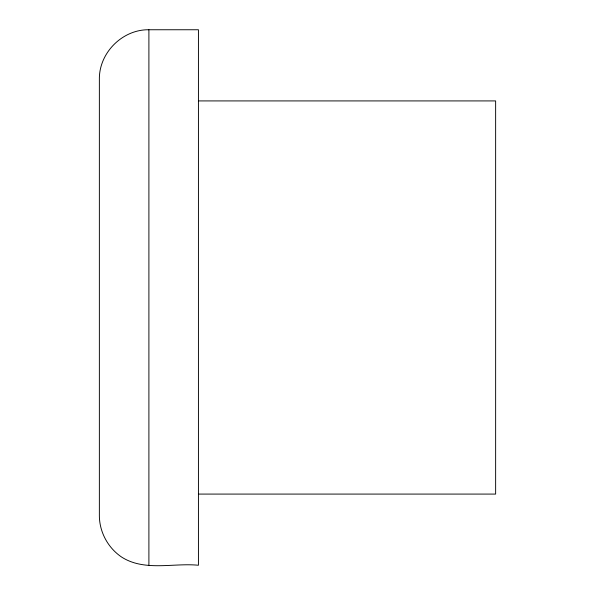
<?xml version="1.0" encoding="UTF-8"?>
<svg xmlns="http://www.w3.org/2000/svg" width="595" height="595" viewBox="0 0 595 595"><rect width="100%" height="100%" fill="white"/><g stroke="black" fill="none" stroke-linecap="round" stroke-linejoin="round"><path stroke-width="0.89" d="M148.899 29.75C122.429 29.356 98.978 52.814 99.365 79.284L99.365 515.724C99.454 532.198 108.112 548.047 121.796 557.18C144.667 571.654 173.212 562.766 198.433 565.25L198.433 29.75L148.899 29.75L148.899 565.25M198.433 100.919L495.635 100.919L495.635 494.081L198.433 494.081"/></g></svg>
